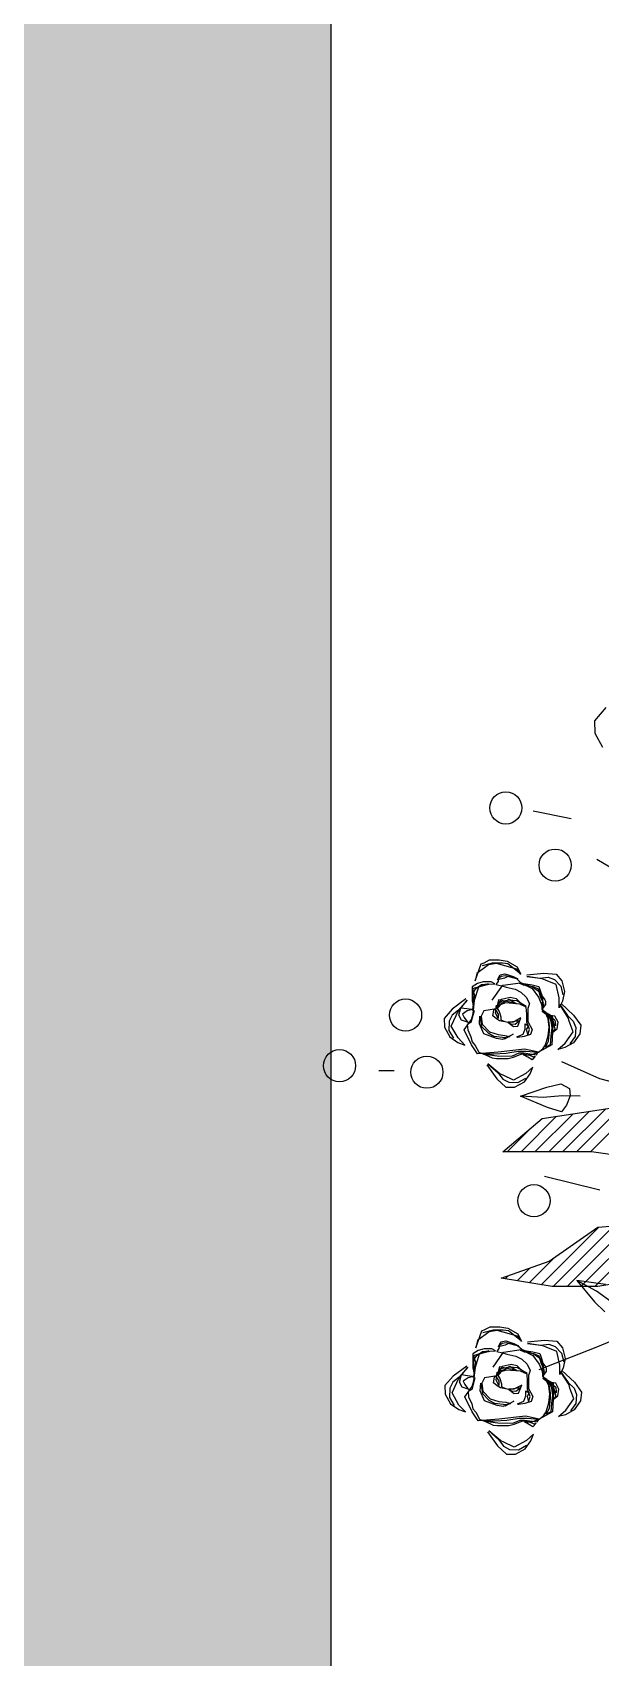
# Model space of a CAD drawing. Header units: inches. Extents: x 2744 to 7136, y -4349 to -2068.
# Drawn here: x 5921.33 to 5926.69, y -3873.35 to -3858.02 of the extents above; entities that cross this region are included whole.
import ezdxf

# ---------------------------------------------------------------- set-up
doc = ezdxf.new("R2010")
doc.units = ezdxf.units.IN
doc.header["$MEASUREMENT"] = 0
doc.linetypes.add('1', pattern=[0])
doc.layers.add('DIM', color=40, linetype='1', lineweight=0)
doc.layers.add('HATCH', color=251, linetype='Continuous', lineweight=0, transparency=0.75)
doc.layers.add('TREE', color=3, linetype='Continuous')

# ---------------------------------------------------------------- blocks, each defined once
blk = doc.blocks.new('06')
at = {"layer": 'TREE', "color": 30, "true_color": 0xef731a}
for p, q in [((399.2219, 40.8212), (399.2112, 40.8091)), ((399.2112, 40.8091), (399.2115, 40.7976)), ((399.2115, 40.7976), (399.2186, 40.7849)), ((399.1549, 40.7263), (399.1898, 40.7192)), ((399.1015, 40.5698), (399.1069, 40.5854)), ((399.103, 40.5765), (399.1015, 40.5698)), ((399.1138, 40.5843), (399.103, 40.5765)), ((399.1069, 40.5854), (399.1098, 40.5864)), ((399.1172, 40.5861), (399.1079, 40.5836)), ((399.1098, 40.5864), (399.1147, 40.5889)), ((399.1211, 40.5857), (399.1138, 40.5843)), ((399.1147, 40.5889), (399.1235, 40.5889)), ((399.1265, 40.5861), (399.1172, 40.5861)), ((399.1397, 40.5804), (399.1211, 40.5857)), ((399.1221, 40.5705), (399.1245, 40.5751)), ((399.1235, 40.5889), (399.1309, 40.5879)), ((399.1245, 40.5751), (399.1289, 40.5762)), ((399.1314, 40.5854), (399.1265, 40.5861)), ((399.1289, 40.5762), (399.1319, 40.5751)), ((399.1309, 40.5879), (399.1402, 40.5826)), ((399.1431, 40.5762), (399.1314, 40.5854)), ((399.1319, 40.5751), (399.1363, 40.5737)), ((399.1436, 40.5755), (399.1397, 40.5804)), ((399.1402, 40.5826), (399.1431, 40.5762)), ((399.149, 40.5751), (399.1646, 40.5769)), ((399.1646, 40.5769), (399.1759, 40.5758)), ((399.1759, 40.5758), (399.1813, 40.5698)), ((399.1035, 40.5673), (399.0986, 40.5641)), ((399.0986, 40.5641), (399.0986, 40.5599)), ((399.1133, 40.567), (399.0991, 40.5624)), ((399.0991, 40.5624), (399.101, 40.5564)), ((399.0996, 40.5588), (399.1025, 40.5631)), ((399.101, 40.5518), (399.1049, 40.5641)), ((399.1025, 40.5631), (399.1074, 40.5663)), ((399.1089, 40.5687), (399.1035, 40.5673)), ((399.1049, 40.5641), (399.1103, 40.5656)), ((399.1074, 40.5663), (399.1133, 40.567)), ((399.1162, 40.5687), (399.1089, 40.5687)), ((399.1103, 40.5656), (399.1142, 40.5666)), ((399.1142, 40.5666), (399.1196, 40.567)), ((399.1196, 40.567), (399.1162, 40.5687)), ((399.1172, 40.5518), (399.127, 40.5656)), ((399.1226, 40.5691), (399.1206, 40.5663)), ((399.1206, 40.5663), (399.126, 40.5652)), ((399.1284, 40.5723), (399.1221, 40.5705)), ((399.1231, 40.5719), (399.1226, 40.5691)), ((399.1255, 40.5737), (399.1231, 40.5719)), ((399.1294, 40.5744), (399.1255, 40.5737)), ((399.126, 40.5652), (399.1299, 40.5638)), ((399.127, 40.5656), (399.1431, 40.568)), ((399.1314, 40.5737), (399.1284, 40.5723)), ((399.1333, 40.5733), (399.1294, 40.5744)), ((399.1299, 40.5638), (399.1382, 40.562)), ((399.1397, 40.5716), (399.1314, 40.5737)), ((399.1407, 40.5716), (399.1333, 40.5733)), ((399.1363, 40.5737), (399.1407, 40.5716)), ((399.1382, 40.562), (399.1436, 40.5592)), ((399.1436, 40.568), (399.1397, 40.5716)), ((399.1421, 40.5677), (399.148, 40.567)), ((399.1461, 40.5656), (399.1421, 40.5677)), ((399.1431, 40.568), (399.1539, 40.5627)), ((399.1544, 40.5638), (399.1436, 40.568)), ((399.1549, 40.5641), (399.1461, 40.5656)), ((399.148, 40.567), (399.1539, 40.5659)), ((399.149, 40.5737), (399.1612, 40.5723)), ((399.1632, 40.5716), (399.149, 40.5737)), ((399.1539, 40.5659), (399.1602, 40.5645)), ((399.1539, 40.5627), (399.1598, 40.5546)), ((399.1617, 40.5588), (399.1544, 40.5638)), ((399.1558, 40.5638), (399.1549, 40.5641)), ((399.1598, 40.562), (399.1558, 40.5638)), ((399.1617, 40.5549), (399.1598, 40.562)), ((399.1602, 40.5645), (399.1617, 40.5599)), ((399.1612, 40.5723), (399.1686, 40.573)), ((399.1661, 40.5702), (399.1632, 40.5716)), ((399.1759, 40.5663), (399.1661, 40.5702)), ((399.1686, 40.573), (399.1744, 40.5709)), ((399.1744, 40.5709), (399.1803, 40.5649)), ((399.1788, 40.5539), (399.1759, 40.5663)), ((399.1803, 40.5649), (399.1823, 40.5567)), ((399.1813, 40.5698), (399.1837, 40.5599)), ((399.093, 40.553), (399.0804, 40.5436)), ((399.0851, 40.5407), (399.094, 40.552)), ((399.094, 40.552), (399.0861, 40.5426)), ((399.0986, 40.5599), (399.0986, 40.5514)), ((399.0986, 40.5514), (399.0996, 40.5472)), ((399.101, 40.5564), (399.0991, 40.5433)), ((399.0996, 40.5472), (399.0996, 40.5588)), ((399.0996, 40.5394), (399.101, 40.5518)), ((399.1201, 40.5401), (399.1211, 40.5472)), ((399.1231, 40.5521), (399.1211, 40.544)), ((399.1211, 40.5472), (399.1226, 40.5457)), ((399.1245, 40.5475), (399.1216, 40.5443)), ((399.1328, 40.5518), (399.1226, 40.55)), ((399.1226, 40.55), (399.124, 40.5493)), ((399.1226, 40.5457), (399.1235, 40.5486)), ((399.1392, 40.5489), (399.1231, 40.5521)), ((399.1235, 40.5486), (399.1255, 40.5528)), ((399.124, 40.5493), (399.1265, 40.5493)), ((399.1294, 40.5493), (399.1245, 40.5475)), ((399.1255, 40.5528), (399.1284, 40.5535)), ((399.1265, 40.5493), (399.1328, 40.5528)), ((399.1284, 40.5535), (399.1338, 40.5546)), ((399.1426, 40.5482), (399.1294, 40.5493)), ((399.1328, 40.5528), (399.1392, 40.5489)), ((399.1397, 40.5514), (399.1328, 40.5518)), ((399.1338, 40.5546), (399.1392, 40.5535)), ((399.1392, 40.5535), (399.1426, 40.55)), ((399.1485, 40.5461), (399.1397, 40.5514)), ((399.1426, 40.55), (399.1485, 40.5461)), ((399.1485, 40.5454), (399.1426, 40.5482)), ((399.1436, 40.5592), (399.1485, 40.5546)), ((399.1485, 40.5546), (399.1514, 40.5489)), ((399.149, 40.5394), (399.1485, 40.5454)), ((399.1514, 40.5489), (399.15, 40.5443)), ((399.1598, 40.5546), (399.1622, 40.5489)), ((399.1617, 40.5599), (399.1632, 40.5557)), ((399.1637, 40.5525), (399.1617, 40.5588)), ((399.1646, 40.5486), (399.1617, 40.5549)), ((399.1622, 40.5489), (399.1637, 40.5422)), ((399.1632, 40.5557), (399.1656, 40.5521)), ((399.1632, 40.544), (399.1637, 40.5525)), ((399.1632, 40.5429), (399.1646, 40.5486)), ((399.1661, 40.5479), (399.1632, 40.544)), ((399.1656, 40.5521), (399.1661, 40.5511)), ((399.1661, 40.5511), (399.1661, 40.5479)), ((399.1788, 40.545), (399.1788, 40.5539)), ((399.1818, 40.5511), (399.1788, 40.545)), ((399.1794, 40.5478), (399.1864, 40.5377)), ((399.1872, 40.5357), (399.1794, 40.5478)), ((399.1805, 40.5487), (399.1921, 40.5381)), ((399.1837, 40.5599), (399.1818, 40.5511)), ((399.0804, 40.5436), (399.0729, 40.5351)), ((399.0729, 40.5351), (399.0731, 40.527)), ((399.0774, 40.5325), (399.0772, 40.5241)), ((399.0802, 40.538), (399.0774, 40.5325)), ((399.0795, 40.5281), (399.0839, 40.5377)), ((399.0861, 40.5426), (399.0802, 40.538)), ((399.0839, 40.5377), (399.0851, 40.5407)), ((399.0864, 40.538), (399.0883, 40.545)), ((399.0888, 40.5334), (399.0864, 40.538)), ((399.0883, 40.545), (399.0937, 40.5443)), ((399.0952, 40.5312), (399.0888, 40.5334)), ((399.0942, 40.5422), (399.0898, 40.539)), ((399.0898, 40.539), (399.0912, 40.5358)), ((399.0912, 40.5358), (399.0937, 40.5326)), ((399.0912, 40.5245), (399.0981, 40.5341)), ((399.0937, 40.5443), (399.0981, 40.5436)), ((399.0937, 40.5326), (399.0952, 40.5312)), ((399.0991, 40.5433), (399.0942, 40.5422)), ((399.0976, 40.5312), (399.0942, 40.5295)), ((399.1005, 40.5422), (399.0976, 40.5312)), ((399.0981, 40.5436), (399.1005, 40.5422)), ((399.0981, 40.5341), (399.0996, 40.5394)), ((399.1054, 40.5302), (399.1059, 40.5372)), ((399.1059, 40.5372), (399.1074, 40.5277)), ((399.1094, 40.5422), (399.1069, 40.5372)), ((399.1069, 40.5372), (399.1079, 40.5298)), ((399.1211, 40.544), (399.1094, 40.5422)), ((399.1177, 40.5376), (399.1186, 40.5426)), ((399.1211, 40.5348), (399.1177, 40.5376)), ((399.1186, 40.5426), (399.1196, 40.544)), ((399.1196, 40.544), (399.1226, 40.539)), ((399.1226, 40.5351), (399.1201, 40.5401)), ((399.124, 40.533), (399.1211, 40.5348)), ((399.1216, 40.5443), (399.1235, 40.5415)), ((399.1226, 40.539), (399.1226, 40.5351)), ((399.1235, 40.5415), (399.125, 40.5365)), ((399.1319, 40.5312), (399.124, 40.533)), ((399.125, 40.5365), (399.125, 40.5337)), ((399.125, 40.5337), (399.1289, 40.5323)), ((399.1289, 40.5323), (399.1314, 40.5316)), ((399.1314, 40.5316), (399.1368, 40.5277)), ((399.1421, 40.533), (399.1319, 40.5312)), ((399.1319, 40.5316), (399.1343, 40.5302)), ((399.1363, 40.5316), (399.1319, 40.5316)), ((399.1382, 40.5326), (399.1363, 40.5316)), ((399.1436, 40.5355), (399.1382, 40.5326)), ((399.1382, 40.5298), (399.1421, 40.533)), ((399.1407, 40.528), (399.1436, 40.5355)), ((399.149, 40.5316), (399.149, 40.5394)), ((399.1514, 40.5249), (399.149, 40.5316)), ((399.15, 40.5443), (399.15, 40.5323)), ((399.15, 40.5323), (399.1539, 40.5249)), ((399.1666, 40.5404), (399.1632, 40.5429)), ((399.1632, 40.5418), (399.1695, 40.5369)), ((399.1661, 40.5401), (399.1632, 40.5418)), ((399.1637, 40.5422), (399.1705, 40.5383)), ((399.1686, 40.5348), (399.1661, 40.5401)), ((399.1754, 40.5284), (399.1666, 40.5404)), ((399.1676, 40.539), (399.1725, 40.5369)), ((399.1686, 40.5376), (399.1676, 40.539)), ((399.1686, 40.538), (399.1715, 40.5365)), ((399.1749, 40.5372), (399.1686, 40.538)), ((399.17, 40.5284), (399.1686, 40.5376)), ((399.1695, 40.527), (399.1686, 40.5348)), ((399.1695, 40.5369), (399.171, 40.5326)), ((399.1705, 40.5383), (399.173, 40.5288)), ((399.171, 40.5326), (399.172, 40.5263)), ((399.1715, 40.5365), (399.1749, 40.5334)), ((399.1725, 40.5369), (399.173, 40.5334)), ((399.173, 40.5334), (399.1739, 40.5295)), ((399.1779, 40.5316), (399.1749, 40.5372)), ((399.1749, 40.5334), (399.1754, 40.5291)), ((399.1769, 40.5256), (399.1779, 40.5316)), ((399.1864, 40.5377), (399.1918, 40.5326)), ((399.188, 40.5326), (399.1872, 40.5357)), ((399.1916, 40.5227), (399.188, 40.5326)), ((399.1918, 40.5326), (399.1941, 40.5268)), ((399.1921, 40.5381), (399.1988, 40.529)), ((399.0731, 40.527), (399.0781, 40.5181)), ((399.0772, 40.5241), (399.0814, 40.5168)), ((399.0781, 40.5181), (399.0856, 40.513)), ((399.0858, 40.5171), (399.0795, 40.5281)), ((399.0919, 40.5106), (399.0858, 40.5171)), ((399.0981, 40.5107), (399.0912, 40.5245)), ((399.0942, 40.5295), (399.0947, 40.5245)), ((399.0947, 40.5245), (399.0976, 40.5181)), ((399.0976, 40.5181), (399.0986, 40.5135)), ((399.1094, 40.521), (399.1054, 40.5302)), ((399.1074, 40.5277), (399.1133, 40.5217)), ((399.1079, 40.5298), (399.1147, 40.5227)), ((399.1211, 40.5167), (399.1094, 40.521)), ((399.1133, 40.5217), (399.1186, 40.5188)), ((399.1147, 40.5227), (399.1226, 40.5203)), ((399.1186, 40.5188), (399.1294, 40.5174)), ((399.1265, 40.5157), (399.1211, 40.5167)), ((399.1226, 40.5203), (399.1289, 40.5195)), ((399.1333, 40.5185), (399.1265, 40.5157)), ((399.1363, 40.5206), (399.1284, 40.516)), ((399.1289, 40.5195), (399.1333, 40.5185)), ((399.1294, 40.5174), (399.1323, 40.5185)), ((399.1323, 40.5185), (399.1363, 40.5206)), ((399.1343, 40.5302), (399.1382, 40.5298)), ((399.1368, 40.5277), (399.1407, 40.528)), ((399.1397, 40.5181), (399.1456, 40.5206)), ((399.1407, 40.5174), (399.1397, 40.5181)), ((399.1465, 40.5185), (399.1407, 40.5174)), ((399.1456, 40.5206), (399.1475, 40.5256)), ((399.1524, 40.5203), (399.1465, 40.5185)), ((399.1475, 40.5302), (399.1505, 40.5284)), ((399.1475, 40.5256), (399.1475, 40.5302)), ((399.1505, 40.5284), (399.1485, 40.5249)), ((399.1485, 40.5249), (399.15, 40.5199)), ((399.15, 40.5199), (399.1514, 40.5249)), ((399.1539, 40.5249), (399.1524, 40.5203)), ((399.1661, 40.5107), (399.1686, 40.5192)), ((399.1686, 40.5192), (399.1695, 40.527)), ((399.1691, 40.5142), (399.17, 40.5234)), ((399.17, 40.5234), (399.17, 40.5284)), ((399.171, 40.5188), (399.1705, 40.5107)), ((399.172, 40.5263), (399.171, 40.5188)), ((399.173, 40.5288), (399.172, 40.5107)), ((399.173, 40.5224), (399.1769, 40.5256)), ((399.1749, 40.5252), (399.173, 40.5224)), ((399.1739, 40.5295), (399.1749, 40.5252)), ((399.1754, 40.5291), (399.1754, 40.5284)), ((399.1842, 40.5123), (399.1916, 40.5227)), ((399.1934, 40.5184), (399.1886, 40.5116)), ((399.1978, 40.5209), (399.1919, 40.5126)), ((399.1941, 40.5268), (399.1934, 40.5184)), ((399.1988, 40.529), (399.1978, 40.5209)), ((399.0856, 40.513), (399.0919, 40.5106)), ((399.1035, 40.5026), (399.0981, 40.5107)), ((399.0986, 40.5135), (399.1015, 40.5103)), ((399.1015, 40.5103), (399.1049, 40.504)), ((399.1226, 40.504), (399.1035, 40.5026)), ((399.1049, 40.504), (399.1094, 40.5022)), ((399.1094, 40.5022), (399.1147, 40.5015)), ((399.1098, 40.5022), (399.1172, 40.4987)), ((399.1186, 40.5022), (399.1098, 40.5022)), ((399.1147, 40.5015), (399.1216, 40.5008)), ((399.1299, 40.5029), (399.1186, 40.5022)), ((399.1216, 40.5008), (399.1353, 40.5004)), ((399.147, 40.5068), (399.1226, 40.504)), ((399.1353, 40.5036), (399.1299, 40.5029)), ((399.1416, 40.5047), (399.1353, 40.5036)), ((399.1353, 40.5004), (399.1421, 40.5033)), ((399.1368, 40.4994), (399.1421, 40.5015)), ((399.1485, 40.5047), (399.1416, 40.5047)), ((399.1421, 40.5033), (399.1461, 40.5033)), ((399.1421, 40.5015), (399.1446, 40.5026)), ((399.1446, 40.5026), (399.1509, 40.5015)), ((399.1461, 40.5033), (399.1578, 40.5015)), ((399.1461, 40.5015), (399.1529, 40.5015)), ((399.15, 40.4994), (399.1461, 40.5015)), ((399.1598, 40.504), (399.147, 40.5068)), ((399.1593, 40.5036), (399.1485, 40.5047)), ((399.1509, 40.5015), (399.1549, 40.4997)), ((399.1529, 40.5015), (399.1598, 40.504)), ((399.1568, 40.5004), (399.1539, 40.4969)), ((399.1549, 40.4997), (399.1568, 40.5004)), ((399.1578, 40.5015), (399.1593, 40.5036)), ((399.172, 40.5107), (399.1598, 40.504)), ((399.1598, 40.504), (399.1637, 40.5072)), ((399.1637, 40.5072), (399.1661, 40.5107)), ((399.1661, 40.5086), (399.1691, 40.5142)), ((399.1705, 40.5107), (399.1661, 40.5086)), ((399.1775, 40.5064), (399.1842, 40.5123)), ((399.184, 40.5082), (399.1775, 40.5064)), ((399.1919, 40.5126), (399.184, 40.5082)), ((399.1122, 40.4923), (399.1214, 40.4795)), ((399.1132, 40.4933), (399.1225, 40.4851)), ((399.1243, 40.4842), (399.1132, 40.4933)), ((399.1172, 40.4987), (399.1211, 40.4983)), ((399.1211, 40.4983), (399.1255, 40.4983)), ((399.1255, 40.4983), (399.1319, 40.4983)), ((399.1319, 40.4983), (399.1368, 40.4994)), ((399.1545, 40.4903), (399.148, 40.4844)), ((399.1539, 40.4969), (399.15, 40.4994)), ((399.152, 40.4841), (399.1545, 40.4903)), ((399.2164, 40.4795), (399.1814, 40.4952)), ((399.1214, 40.4795), (399.1297, 40.4719)), ((399.1225, 40.4851), (399.1269, 40.4792)), ((399.1273, 40.4829), (399.1243, 40.4842)), ((399.1269, 40.4792), (399.1324, 40.4763)), ((399.1368, 40.4783), (399.1273, 40.4829)), ((399.1297, 40.4719), (399.1378, 40.4719)), ((399.1324, 40.4763), (399.1408, 40.476)), ((399.148, 40.4844), (399.1368, 40.4783)), ((399.1378, 40.4719), (399.1468, 40.4767)), ((399.1408, 40.476), (399.1481, 40.48)), ((399.1432, 40.4635), (399.1674, 40.4717)), ((399.1468, 40.4767), (399.152, 40.4841)), ((399.1674, 40.4717), (399.1802, 40.475)), ((399.1802, 40.475), (399.1882, 40.4706)), ((399.1882, 40.4706), (399.189, 40.4638)), ((399.168, 40.453), (399.1432, 40.4635)), ((399.164, 40.4624), (399.1432, 40.4635)), ((399.1816, 40.4639), (399.164, 40.4624)), ((399.1981, 40.4635), (399.1816, 40.4639)), ((399.189, 40.4638), (399.1855, 40.4553)), ((399.1809, 40.4491), (399.168, 40.453)), ((399.1855, 40.4553), (399.1809, 40.4491)), ((399.1022, 40.232), (399.1076, 40.2476)), ((399.1145, 40.2466), (399.1037, 40.2388)), ((399.1076, 40.2476), (399.1105, 40.2487)), ((399.1179, 40.2483), (399.1086, 40.2458)), ((399.1105, 40.2487), (399.1154, 40.2512)), ((399.1218, 40.248), (399.1145, 40.2466)), ((399.1154, 40.2512), (399.1242, 40.2512)), ((399.1272, 40.2483), (399.1179, 40.2483)), ((399.1404, 40.2427), (399.1218, 40.248)), ((399.1242, 40.2512), (399.1316, 40.2501)), ((399.1321, 40.2476), (399.1272, 40.2483)), ((399.1316, 40.2501), (399.1409, 40.2448)), ((399.1438, 40.2384), (399.1321, 40.2476)), ((399.1037, 40.2388), (399.1022, 40.232)), ((399.1233, 40.2313), (399.1213, 40.2285)), ((399.1228, 40.2328), (399.1252, 40.2374)), ((399.1291, 40.2345), (399.1228, 40.2328)), ((399.1238, 40.2342), (399.1233, 40.2313)), ((399.1262, 40.2359), (399.1238, 40.2342)), ((399.1252, 40.2374), (399.1296, 40.2384)), ((399.1301, 40.2366), (399.1262, 40.2359)), ((399.1321, 40.2359), (399.1291, 40.2345)), ((399.1296, 40.2384), (399.1326, 40.2374)), ((399.134, 40.2356), (399.1301, 40.2366)), ((399.1404, 40.2338), (399.1321, 40.2359)), ((399.1326, 40.2374), (399.137, 40.2359)), ((399.1414, 40.2338), (399.134, 40.2356)), ((399.137, 40.2359), (399.1414, 40.2338)), ((399.1443, 40.2377), (399.1404, 40.2427)), ((399.1443, 40.2303), (399.1404, 40.2338)), ((399.1409, 40.2448), (399.1438, 40.2384)), ((399.1497, 40.2374), (399.1653, 40.2391)), ((399.1497, 40.2359), (399.1619, 40.2345)), ((399.1639, 40.2338), (399.1497, 40.2359)), ((399.1604, 40.212), (399.2128, 40.2324)), ((399.1619, 40.2345), (399.1693, 40.2352)), ((399.1668, 40.2324), (399.1639, 40.2338)), ((399.1653, 40.2391), (399.1766, 40.2381)), ((399.1766, 40.2285), (399.1668, 40.2324)), ((399.1693, 40.2352), (399.1751, 40.2331)), ((399.1751, 40.2331), (399.181, 40.2271)), ((399.1766, 40.2381), (399.182, 40.232)), ((399.182, 40.232), (399.1844, 40.2221)), ((399.1042, 40.2296), (399.0993, 40.2264)), ((399.0993, 40.2264), (399.0993, 40.2221)), ((399.0993, 40.2221), (399.0993, 40.2136)), ((399.114, 40.2292), (399.0998, 40.2246)), ((399.0998, 40.2246), (399.1017, 40.2186)), ((399.1017, 40.2186), (399.0998, 40.2055)), ((399.1003, 40.2211), (399.1032, 40.2253)), ((399.1003, 40.2094), (399.1003, 40.2211)), ((399.1017, 40.214), (399.1056, 40.2264)), ((399.1032, 40.2253), (399.1081, 40.2285)), ((399.1096, 40.231), (399.1042, 40.2296)), ((399.1056, 40.2264), (399.111, 40.2278)), ((399.1081, 40.2285), (399.114, 40.2292)), ((399.1169, 40.231), (399.1096, 40.231)), ((399.111, 40.2278), (399.1149, 40.2289)), ((399.1149, 40.2289), (399.1203, 40.2292)), ((399.1203, 40.2292), (399.1169, 40.231)), ((399.1179, 40.214), (399.1277, 40.2278)), ((399.1213, 40.2285), (399.1267, 40.2274)), ((399.1267, 40.2274), (399.1306, 40.226)), ((399.1277, 40.2278), (399.1438, 40.2303)), ((399.1291, 40.2158), (399.1345, 40.2168)), ((399.1306, 40.226), (399.1389, 40.2243)), ((399.1345, 40.2168), (399.1399, 40.2158)), ((399.1389, 40.2243), (399.1443, 40.2214)), ((399.1428, 40.2299), (399.1487, 40.2292)), ((399.1468, 40.2278), (399.1428, 40.2299)), ((399.1438, 40.2303), (399.1546, 40.225)), ((399.1551, 40.226), (399.1443, 40.2303)), ((399.1443, 40.2214), (399.1492, 40.2168)), ((399.1556, 40.2264), (399.1468, 40.2278)), ((399.1487, 40.2292), (399.1546, 40.2282)), ((399.1492, 40.2168), (399.1521, 40.2112)), ((399.1546, 40.2282), (399.1609, 40.2267)), ((399.1546, 40.225), (399.1605, 40.2168)), ((399.1624, 40.2211), (399.1551, 40.226)), ((399.1565, 40.226), (399.1556, 40.2264)), ((399.1605, 40.2243), (399.1565, 40.226)), ((399.1624, 40.2172), (399.1605, 40.2243)), ((399.1605, 40.2168), (399.1629, 40.2112)), ((399.1609, 40.2267), (399.1624, 40.2221)), ((399.1624, 40.2221), (399.1639, 40.2179)), ((399.1644, 40.2147), (399.1624, 40.2211)), ((399.1653, 40.2108), (399.1624, 40.2172)), ((399.1639, 40.2179), (399.1663, 40.2143)), ((399.1795, 40.2161), (399.1766, 40.2285)), ((399.181, 40.2271), (399.183, 40.2189)), ((399.1844, 40.2221), (399.1825, 40.2133)), ((399.0811, 40.2058), (399.0736, 40.1973)), ((399.0868, 40.2048), (399.0809, 40.2003)), ((399.0937, 40.2152), (399.0811, 40.2058)), ((399.0846, 40.1999), (399.0858, 40.2029)), ((399.0858, 40.2029), (399.0947, 40.2142)), ((399.0947, 40.2142), (399.0868, 40.2048)), ((399.087, 40.2002), (399.089, 40.2073)), ((399.089, 40.2073), (399.0944, 40.2066)), ((399.0949, 40.2044), (399.0905, 40.2013)), ((399.0905, 40.2013), (399.0919, 40.1981)), ((399.0944, 40.2066), (399.0988, 40.2059)), ((399.0998, 40.2055), (399.0949, 40.2044)), ((399.1012, 40.2044), (399.0983, 40.1935)), ((399.0988, 40.2059), (399.1012, 40.2044)), ((399.0988, 40.1963), (399.1003, 40.2016)), ((399.0993, 40.2136), (399.1003, 40.2094)), ((399.1003, 40.2016), (399.1017, 40.214)), ((399.11, 40.2044), (399.1076, 40.1995)), ((399.1218, 40.2062), (399.11, 40.2044)), ((399.1184, 40.1998), (399.1193, 40.2048)), ((399.1193, 40.2048), (399.1203, 40.2062)), ((399.1203, 40.2062), (399.1233, 40.2013)), ((399.1208, 40.2023), (399.1218, 40.2094)), ((399.1233, 40.1974), (399.1208, 40.2023)), ((399.1238, 40.2143), (399.1218, 40.2062)), ((399.1218, 40.2094), (399.1233, 40.208)), ((399.1252, 40.2097), (399.1223, 40.2066)), ((399.1223, 40.2066), (399.1242, 40.2037)), ((399.1335, 40.214), (399.1233, 40.2122)), ((399.1233, 40.2122), (399.1247, 40.2115)), ((399.1233, 40.208), (399.1242, 40.2108)), ((399.1233, 40.2013), (399.1233, 40.1974)), ((399.1399, 40.2112), (399.1238, 40.2143)), ((399.1242, 40.2108), (399.1262, 40.2151)), ((399.1242, 40.2037), (399.1257, 40.1988)), ((399.1247, 40.2115), (399.1272, 40.2115)), ((399.1301, 40.2115), (399.1252, 40.2097)), ((399.1262, 40.2151), (399.1291, 40.2158)), ((399.1272, 40.2115), (399.1335, 40.2151)), ((399.1433, 40.2105), (399.1301, 40.2115)), ((399.1335, 40.2151), (399.1399, 40.2112)), ((399.1404, 40.2136), (399.1335, 40.214)), ((399.1399, 40.2158), (399.1433, 40.2122)), ((399.1492, 40.2083), (399.1404, 40.2136)), ((399.1433, 40.2122), (399.1492, 40.2083)), ((399.1492, 40.2076), (399.1433, 40.2105)), ((399.1497, 40.2016), (399.1492, 40.2076)), ((399.1497, 40.1938), (399.1497, 40.2016)), ((399.1521, 40.2112), (399.1507, 40.2066)), ((399.1507, 40.2066), (399.1507, 40.1945)), ((399.1629, 40.2112), (399.1644, 40.2044)), ((399.1639, 40.2062), (399.1644, 40.2147)), ((399.1639, 40.2051), (399.1653, 40.2108)), ((399.1668, 40.2101), (399.1639, 40.2062)), ((399.1673, 40.2027), (399.1639, 40.2051)), ((399.1639, 40.2041), (399.1702, 40.1991)), ((399.1668, 40.2023), (399.1639, 40.2041)), ((399.1644, 40.2044), (399.1712, 40.2005)), ((399.1663, 40.2143), (399.1668, 40.2133)), ((399.1668, 40.2133), (399.1668, 40.2101)), ((399.1693, 40.197), (399.1668, 40.2023)), ((399.1761, 40.1906), (399.1673, 40.2027)), ((399.1683, 40.2013), (399.1732, 40.1991)), ((399.1693, 40.1998), (399.1683, 40.2013)), ((399.1795, 40.2073), (399.1795, 40.2161)), ((399.1825, 40.2133), (399.1795, 40.2073)), ((399.1801, 40.21), (399.1871, 40.1999)), ((399.1879, 40.198), (399.1801, 40.21)), ((399.1812, 40.211), (399.1928, 40.2003)), ((399.0736, 40.1973), (399.0738, 40.1893)), ((399.0738, 40.1893), (399.0788, 40.1803)), ((399.0781, 40.1947), (399.0779, 40.1863)), ((399.0779, 40.1863), (399.0821, 40.179)), ((399.0809, 40.2003), (399.0781, 40.1947)), ((399.0802, 40.1904), (399.0846, 40.1999)), ((399.0865, 40.1793), (399.0802, 40.1904)), ((399.0895, 40.1956), (399.087, 40.2002)), ((399.0959, 40.1935), (399.0895, 40.1956)), ((399.0919, 40.1981), (399.0944, 40.1949)), ((399.0919, 40.1867), (399.0988, 40.1963)), ((399.0988, 40.1729), (399.0919, 40.1867)), ((399.0944, 40.1949), (399.0959, 40.1935)), ((399.0983, 40.1935), (399.0949, 40.1917)), ((399.0949, 40.1917), (399.0954, 40.1867)), ((399.0954, 40.1867), (399.0983, 40.1804)), ((399.1061, 40.1924), (399.1066, 40.1995)), ((399.11, 40.1832), (399.1061, 40.1924)), ((399.1066, 40.1995), (399.1081, 40.1899)), ((399.1076, 40.1995), (399.1086, 40.192)), ((399.1081, 40.1899), (399.114, 40.1839)), ((399.1086, 40.192), (399.1154, 40.185)), ((399.1218, 40.197), (399.1184, 40.1998)), ((399.1247, 40.1952), (399.1218, 40.197)), ((399.1326, 40.1935), (399.1247, 40.1952)), ((399.1257, 40.1988), (399.1257, 40.1959)), ((399.1257, 40.1959), (399.1296, 40.1945)), ((399.1296, 40.1945), (399.1321, 40.1938)), ((399.1321, 40.1938), (399.1375, 40.1899)), ((399.1428, 40.1952), (399.1326, 40.1935)), ((399.1326, 40.1938), (399.135, 40.1924)), ((399.137, 40.1938), (399.1326, 40.1938)), ((399.135, 40.1924), (399.1389, 40.192)), ((399.1389, 40.1949), (399.137, 40.1938)), ((399.1375, 40.1899), (399.1414, 40.1903)), ((399.1443, 40.1977), (399.1389, 40.1949)), ((399.1389, 40.192), (399.1428, 40.1952)), ((399.1414, 40.1903), (399.1443, 40.1977)), ((399.1463, 40.1828), (399.1482, 40.1878)), ((399.1482, 40.1924), (399.1512, 40.1906)), ((399.1482, 40.1878), (399.1482, 40.1924)), ((399.1512, 40.1906), (399.1492, 40.1871)), ((399.1492, 40.1871), (399.1507, 40.1821)), ((399.1521, 40.1871), (399.1497, 40.1938)), ((399.1507, 40.1945), (399.1546, 40.1871)), ((399.1507, 40.1821), (399.1521, 40.1871)), ((399.1546, 40.1871), (399.1531, 40.1825)), ((399.1693, 40.2002), (399.1722, 40.1988)), ((399.1756, 40.1995), (399.1693, 40.2002)), ((399.1707, 40.1906), (399.1693, 40.1998)), ((399.1702, 40.1892), (399.1693, 40.197)), ((399.1693, 40.1814), (399.1702, 40.1892)), ((399.1702, 40.1991), (399.1717, 40.1949)), ((399.1707, 40.1857), (399.1707, 40.1906)), ((399.1712, 40.2005), (399.1737, 40.191)), ((399.1717, 40.1949), (399.1727, 40.1885)), ((399.1727, 40.1885), (399.1717, 40.1811)), ((399.1722, 40.1988), (399.1756, 40.1956)), ((399.1737, 40.191), (399.1727, 40.1729)), ((399.1732, 40.1991), (399.1737, 40.1956)), ((399.1737, 40.1956), (399.1746, 40.1917)), ((399.1737, 40.1846), (399.1776, 40.1878)), ((399.1756, 40.1874), (399.1737, 40.1846)), ((399.1746, 40.1917), (399.1756, 40.1874)), ((399.1786, 40.1938), (399.1756, 40.1995)), ((399.1756, 40.1956), (399.1761, 40.1913)), ((399.1761, 40.1913), (399.1761, 40.1906)), ((399.1776, 40.1878), (399.1786, 40.1938)), ((399.1871, 40.1999), (399.1925, 40.1948)), ((399.1887, 40.1948), (399.1879, 40.198)), ((399.1923, 40.1849), (399.1887, 40.1948)), ((399.1925, 40.1948), (399.1948, 40.189)), ((399.1928, 40.2003), (399.1995, 40.1912)), ((399.1948, 40.189), (399.1941, 40.1806)), ((399.1995, 40.1912), (399.1985, 40.1832)), ((399.0788, 40.1803), (399.0863, 40.1752)), ((399.0863, 40.1752), (399.0926, 40.1729)), ((399.0926, 40.1729), (399.0865, 40.1793)), ((399.0983, 40.1804), (399.0993, 40.1758)), ((399.1042, 40.1648), (399.0988, 40.1729)), ((399.0993, 40.1758), (399.1022, 40.1726)), ((399.1022, 40.1726), (399.1056, 40.1662)), ((399.1218, 40.179), (399.11, 40.1832)), ((399.114, 40.1839), (399.1193, 40.1811)), ((399.1154, 40.185), (399.1233, 40.1825)), ((399.1193, 40.1811), (399.1301, 40.1797)), ((399.1272, 40.1779), (399.1218, 40.179)), ((399.1233, 40.1825), (399.1296, 40.1818)), ((399.134, 40.1807), (399.1272, 40.1779)), ((399.137, 40.1828), (399.1291, 40.1782)), ((399.1296, 40.1818), (399.134, 40.1807)), ((399.1301, 40.1797), (399.133, 40.1807)), ((399.133, 40.1807), (399.137, 40.1828)), ((399.1404, 40.1804), (399.1463, 40.1828)), ((399.1414, 40.1797), (399.1404, 40.1804)), ((399.1472, 40.1807), (399.1414, 40.1797)), ((399.1531, 40.1825), (399.1472, 40.1807)), ((399.1727, 40.1729), (399.1605, 40.1662)), ((399.1644, 40.1694), (399.1668, 40.1729)), ((399.1668, 40.1729), (399.1693, 40.1814)), ((399.1668, 40.1708), (399.1698, 40.1765)), ((399.1712, 40.1729), (399.1668, 40.1708)), ((399.1698, 40.1765), (399.1707, 40.1857)), ((399.1717, 40.1811), (399.1712, 40.1729)), ((399.1782, 40.1687), (399.1849, 40.1745)), ((399.1926, 40.1748), (399.1847, 40.1704)), ((399.1849, 40.1745), (399.1923, 40.1849)), ((399.1941, 40.1806), (399.1893, 40.1738)), ((399.1985, 40.1832), (399.1926, 40.1748)), ((399.1233, 40.1662), (399.1042, 40.1648)), ((399.1056, 40.1662), (399.11, 40.1644)), ((399.11, 40.1644), (399.1154, 40.1637)), ((399.1105, 40.1644), (399.1179, 40.1609)), ((399.1193, 40.1644), (399.1105, 40.1644)), ((399.1154, 40.1637), (399.1223, 40.163)), ((399.1179, 40.1609), (399.1218, 40.1605)), ((399.1306, 40.1651), (399.1193, 40.1644)), ((399.1218, 40.1605), (399.1262, 40.1605)), ((399.1223, 40.163), (399.136, 40.1627)), ((399.1477, 40.169), (399.1233, 40.1662)), ((399.1262, 40.1605), (399.1326, 40.1605)), ((399.136, 40.1659), (399.1306, 40.1651)), ((399.1326, 40.1605), (399.1375, 40.1616)), ((399.1423, 40.1669), (399.136, 40.1659)), ((399.136, 40.1627), (399.1428, 40.1655)), ((399.1375, 40.1616), (399.1428, 40.1637)), ((399.1492, 40.1669), (399.1423, 40.1669)), ((399.1428, 40.1655), (399.1468, 40.1655)), ((399.1428, 40.1637), (399.1453, 40.1648)), ((399.1453, 40.1648), (399.1516, 40.1637)), ((399.1468, 40.1655), (399.1585, 40.1637)), ((399.1468, 40.1637), (399.1536, 40.1637)), ((399.1507, 40.1616), (399.1468, 40.1637)), ((399.1605, 40.1662), (399.1477, 40.169)), ((399.16, 40.1659), (399.1492, 40.1669)), ((399.1546, 40.1591), (399.1507, 40.1616)), ((399.1516, 40.1637), (399.1556, 40.162)), ((399.1536, 40.1637), (399.1605, 40.1662)), ((399.1575, 40.1627), (399.1546, 40.1591)), ((399.1556, 40.162), (399.1575, 40.1627)), ((399.1585, 40.1637), (399.16, 40.1659)), ((399.1605, 40.1662), (399.1644, 40.1694)), ((399.1847, 40.1704), (399.1782, 40.1687)), ((399.1129, 40.1546), (399.1221, 40.1417)), ((399.1139, 40.1555), (399.1232, 40.1474)), ((399.125, 40.1464), (399.1139, 40.1555)), ((399.1221, 40.1417), (399.1304, 40.1341)), ((399.1232, 40.1474), (399.1276, 40.1414)), ((399.128, 40.1452), (399.125, 40.1464)), ((399.1276, 40.1414), (399.1331, 40.1385)), ((399.1375, 40.1405), (399.128, 40.1452)), ((399.1487, 40.1466), (399.1375, 40.1405)), ((399.1415, 40.1382), (399.1488, 40.1422)), ((399.1475, 40.139), (399.1527, 40.1463)), ((399.1552, 40.1526), (399.1487, 40.1466)), ((399.1527, 40.1463), (399.1552, 40.1526)), ((399.1304, 40.1341), (399.1385, 40.1341)), ((399.1331, 40.1385), (399.1415, 40.1382)), ((399.1385, 40.1341), (399.1475, 40.139))]:
    blk.add_line(p, q, dxfattribs=at)
at = {"layer": 'TREE', "color": 97, "true_color": 0x446a2a}
for p, q in [((399.236, 40.6681), (399.2136, 40.6813)), ((399.0129, 40.4871), (399.0269, 40.4871)), ((399.2674, 40.4664), (399.2164, 40.4795)), ((399.1269, 40.4123), (399.1632, 40.4431)), ((399.1437, 40.4123), (399.1765, 40.4451)), ((399.1565, 40.4123), (399.1916, 40.4474)), ((399.1632, 40.4431), (399.2297, 40.4532)), ((399.1693, 40.4123), (399.2067, 40.4497)), ((399.182, 40.4123), (399.2218, 40.452)), ((399.1948, 40.4123), (399.2342, 40.4517)), ((399.2076, 40.4123), (399.2438, 40.4484)), ((399.1309, 40.4123), (399.1532, 40.4346)), ((399.2087, 40.4123), (399.1269, 40.4123)), ((399.2807, 40.4021), (399.2087, 40.4123)), ((399.2164, 40.3769), (399.1653, 40.3895)), ((399.1621, 40.29), (399.2152, 40.343)), ((399.1695, 40.3116), (399.2143, 40.343)), ((399.1733, 40.2884), (399.229, 40.3441)), ((399.1861, 40.2884), (399.2428, 40.3451)), ((399.1988, 40.2884), (399.2567, 40.3462)), ((399.2116, 40.2884), (399.2705, 40.3472)), ((399.2143, 40.343), (399.2877, 40.3485)), ((399.1255, 40.296), (399.1695, 40.3116)), ((399.1511, 40.2918), (399.1743, 40.3149)), ((399.1723, 40.2884), (399.1255, 40.296)), ((399.1291, 40.2954), (399.132, 40.2983)), ((399.1401, 40.2936), (399.1519, 40.3053)), ((399.2216, 40.2901), (399.195, 40.2939)), ((399.195, 40.2939), (399.2114, 40.2744)), ((399.2133, 40.2841), (399.195, 40.2939)), ((399.2611, 40.296), (399.2143, 40.2884)), ((399.2143, 40.2884), (399.1723, 40.2884)), ((399.2276, 40.2738), (399.2133, 40.2841)), ((399.2114, 40.2744), (399.2207, 40.265)), ((399.2128, 40.2324), (399.2509, 40.2484))]:
    blk.add_line(p, q, dxfattribs=at)
for centre in [(399.1297, 40.7288), (399.1751, 40.6762), (399.0374, 40.5382), (398.9766, 40.4916), (399.057, 40.4856), (399.1556, 40.3673)]:
    blk.add_circle(centre, 0.0148, dxfattribs=at)

msp = doc.modelspace()

# ---------------------------------------------------------------- hatches: boundary and pattern name
at = {"layer": 'HATCH', "true_color": 0xc7c8ca, "transparency": 33554687}
h = msp.add_hatch(color=9, dxfattribs=at)
h.dxf.hatch_style = 1
h.paths.add_polyline_path([(5522.145, -3854.301), (5418.145, -3854.301), (5418.145, -3871.917), (5426.145, -3871.917), (5426.145, -3862.301), (5514.145, -3862.301), (5514.145, -3920.106), (5522.145, -3920.106)])
h.paths.add_polyline_path([(5426.145, -3895.917), (5418.145, -3895.917), (5418.145, -3912.301), (5378.145, -3912.301), (5378.145, -4079.301), (5412.145, -4079.301), (5412.145, -4073.301), (5386.145, -4073.301), (5386.145, -3920.301), (5426.145, -3920.301)])
h.paths.add_polyline_path([(5448.145, -3914.301), (5426.145, -3914.301), (5426.145, -3920.301), (5448.145, -3920.301)])
h.paths.add_polyline_path([(5514.145, -3914.301), (5481.145, -3914.301), (5481.145, -3920.106), (5514.145, -3920.106)], flags=17)
h.paths.add_polyline_path([(5522.145, -3954.301), (5516.145, -3954.301), (5516.145, -4073.301), (5484.145, -4073.301), (5484.145, -4079.301), (5516.145, -4079.301), (5516.145, -4139.301), (5537.145, -4139.301), (5537.145, -4133.301), (5522.145, -4133.301)])
h.paths.add_polyline_path([(5386.145, -4079.301), (5378.145, -4079.301), (5378.145, -4144.301), (5386.145, -4144.301)])
h.paths.add_polyline_path([(5522.145, -4139.301), (5516.145, -4139.301), (5516.145, -4144.301), (5516.145, -4197.301), (5522.145, -4197.301)])
h.paths.add_polyline_path([(5657.145, -4038.301), (5752.145, -4038.301), (5752.145, -4031.301), (5645.145, -4031.301), (5645.145, -4075.301), (5651.145, -4075.301), (5651.145, -4133.301), (5631.145, -4133.301), (5631.145, -4139.301), (5651.145, -4139.301), (5651.145, -4197.301), (5657.145, -4197.301), (5657.145, -4191.301)])
h.paths.add_polyline_path([(5657.145, -4197.301), (5651.145, -4197.301), (5651.145, -4260.301), (5657.145, -4260.301)])
h.paths.add_polyline_path([(5819.145, -4191.301), (5794.145, -4191.301), (5794.145, -4143.301), (5792.145, -4143.301), (5792.145, -4031.301), (5786.145, -4031.301), (5786.145, -4142.301), (5783.145, -4142.301), (5783.145, -4191.301), (5722.145, -4191.301), (5722.145, -4197.301), (5722.145, -4260.301), (5858.145, -4260.301), (5858.145, -4197.301), (5852.145, -4197.301), (5852.145, -4224.301), (5852.145, -4252.301), (5822.145, -4252.301), (5728.145, -4252.301), (5728.145, -4197.301), (5819.145, -4197.301)])
h.paths.add_polyline_path([(5858.145, -4191.301), (5852.145, -4191.301), (5852.145, -4197.301), (5858.145, -4197.301)], flags=17)
h.paths.add_polyline_path([(5852.145, -4224.301), (5822.145, -4224.301), (5822.145, -4230.301), (5828.145, -4230.301), (5852.145, -4230.301)], flags=17)
h.paths.add_polyline_path([(5928.145, -4037.301), (5928.145, -4031.301), (5825.145, -4031.301), (5825.145, -4037.301), (5920.145, -4037.301), (5920.145, -4191.301), (5920.145, -4197.301), (5928.145, -4197.301), (5928.145, -4191.301)])
h.paths.add_polyline_path([(6026.145, -4037.301), (6018.145, -4037.301), (6018.145, -4085.301), (6026.145, -4085.301)])
h.paths.add_polyline_path([(6026.145, -3812.301), (5916.145, -3812.301), (5916.145, -3874.301), (5844.145, -3874.301), (5844.145, -3882.301), (5844.145, -3996.301), (5850.145, -3996.301), (5850.145, -3882.301), (5924.145, -3882.301), (5924.145, -3874.301), (5924.145, -3820.301), (6018.145, -3820.301), (6018.145, -3874.301), (5987.145, -3874.301), (5987.145, -3882.301), (6018.145, -3882.301), (6018.145, -4037.301), (6026.145, -4037.301)])
h.paths.add_polyline_path([(5844.145, -3874.301), (5792.145, -3874.301), (5792.145, -3861.409), (5786.145, -3861.409), (5786.145, -3863.301), (5786.145, -3876.301), (5780.145, -3876.301), (5780.145, -3915.301), (5733.145, -3915.301), (5733.145, -3887.301), (5727.145, -3887.301), (5727.145, -3915.301), (5727.145, -3921.301), (5778.145, -3921.301), (5778.145, -3965.301), (5792.145, -3965.301), (5792.145, -3916.301), (5798.145, -3916.301), (5798.145, -3882.301), (5844.145, -3882.301)])
h.paths.add_polyline_path([(5792.145, -3801.301), (5589.145, -3801.301), (5589.145, -3854.301), (5560.145, -3854.301), (5560.145, -3862.301), (5589.145, -3862.301), (5589.145, -3921.301), (5596.145, -3921.301), (5596.145, -3866.301), (5600.145, -3866.301), (5600.145, -3809.301), (5728.145, -3809.301), (5728.145, -3845.301), (5734.145, -3845.301), (5734.145, -3808.301), (5786.145, -3808.301), (5786.145, -3817.301), (5792.145, -3817.301)])
h.paths.add_polyline_path([(5811.145, -3959.301), (5792.145, -3959.301), (5792.145, -3965.301), (5811.145, -3965.301)], flags=17)

# ---------------------------------------------------------------- linework, layer by layer
msp.add_lwpolyline([(5946.145, -3871.301), (5946.145, -3823.301, 0.414214), (5943.145, -3820.301), (5924.145, -3820.301), (5924.145, -3874.301), (5943.145, -3874.301, 0.414214)], format="xyb", close=True)
at = {"layer": 'DIM', "color": 18, "true_color": 0x000000}
msp.add_line((5924.145, -3882.301), (5924.145, -3820.301), dxfattribs=at)

# ---------------------------------------------------------------- block references
at = {"layer": 'TREE', "xscale": 10.24543597042648, "yscale": 10.24543597042648, "zscale": 10.24543597042648}
msp.add_blockref('06', (1836.537, -4282.619), dxfattribs=at)

doc.saveas('drawing.dxf')
